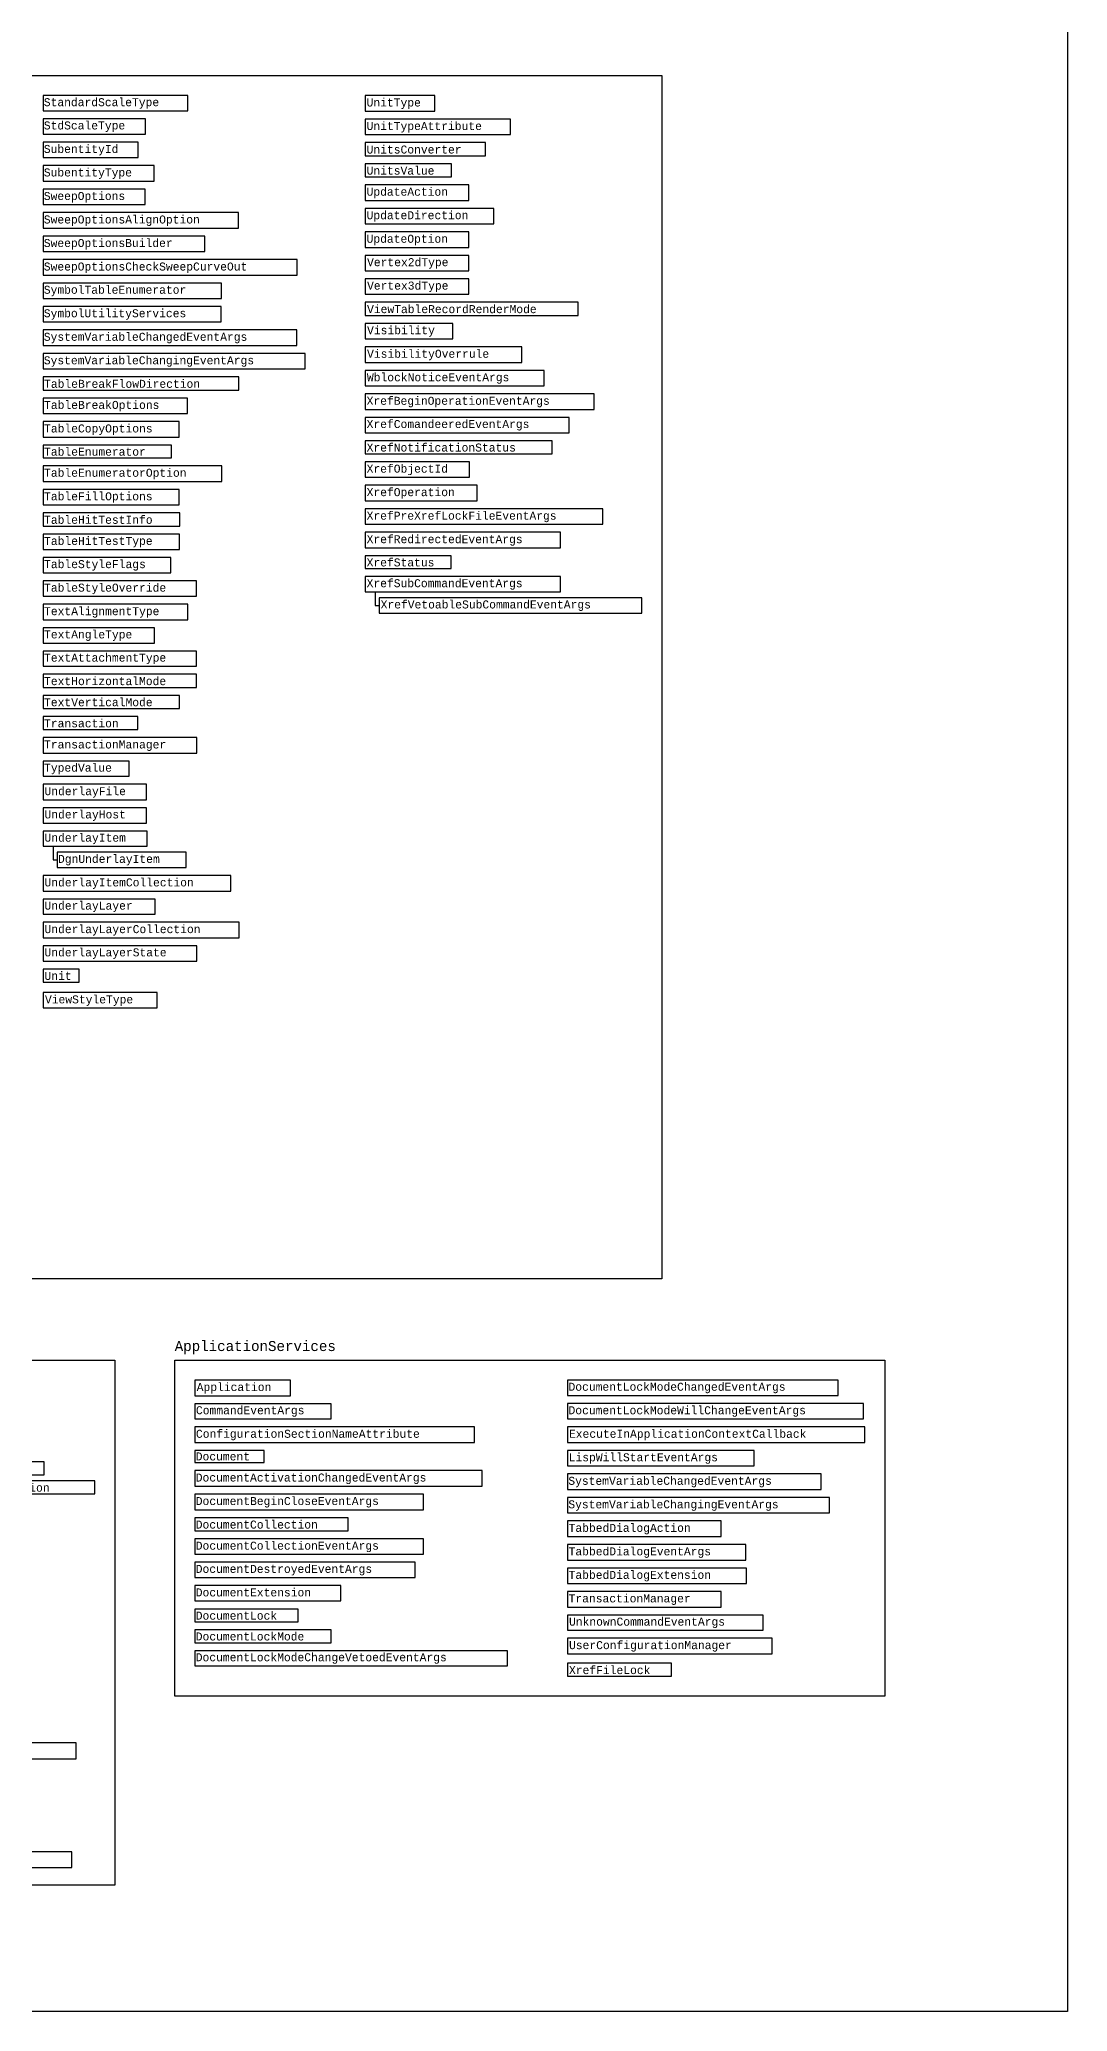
# Model space of a CAD drawing. Header units: millimetres. Extents: x 63 to 561, y 325 to 515.
# Drawn here: x 509.7 to 561.1, y 325.2 to 423.8 of the extents above; entities that cross this region are included whole.
import ezdxf

# ---------------------------------------------------------------- set-up
doc = ezdxf.new("R2010")
doc.units = ezdxf.units.MM
for name, color, linetype in [('Classes Map Frame', 7, 'Continuous'), ('Managed classes', 3, 'Continuous'), ('Unsupported', 252, 'Continuous')]:
    doc.layers.add(name, color=color, linetype=linetype)
doc.styles.add('Categories', font='consola.ttf', dxfattribs={"height": 0.5})
doc.styles.add('PureManaged', font='consola.ttf', dxfattribs={"height": 0.4})
doc.styles.get("Standard").update_dxf_attribs({"font": 'consola.ttf'})

msp = doc.modelspace()

# ---------------------------------------------------------------- linework, layer by layer
at = {"layer": 'Classes Map Frame'}
for p, q in [((526.469, 396.195), (526.469, 395.514)), ((526.469, 395.514), (526.669, 395.514)), ((510.377, 383.479), (510.377, 382.798)), ((510.377, 382.798), (510.577, 382.798))]:
    msp.add_line(p, q, dxfattribs=at)
for points in [[(348.873, 506), (561.056, 506), (561.056, 325.237), (348.873, 325.237)], [(351.873, 421.999), (540.796, 421.999), (540.796, 361.86), (351.873, 361.86)], [(509.877, 420.999), (509.877, 420.237), (517.103, 420.237), (517.103, 420.999)], [(525.969, 420.999), (525.969, 420.223), (529.448, 420.223), (529.448, 420.999)], [(509.877, 419.837), (509.877, 419.076), (515.002, 419.076), (515.002, 419.837)], [(525.969, 419.823), (525.969, 419.048), (533.229, 419.048), (533.229, 419.823)], [(509.877, 418.676), (509.877, 417.901), (514.624, 417.901), (514.624, 418.676)], [(525.969, 418.648), (525.969, 417.993), (531.983, 417.993), (531.983, 418.648)], [(509.877, 417.501), (509.877, 416.726), (515.422, 416.726), (515.422, 417.501)], [(525.969, 417.593), (525.969, 416.938), (530.288, 416.938), (530.288, 417.593)], [(509.877, 416.326), (509.877, 415.55), (514.985, 415.55), (514.985, 416.326)], [(525.969, 416.538), (525.969, 415.763), (531.142, 415.763), (531.142, 416.538)], [(509.877, 415.15), (509.877, 414.375), (519.638, 414.375), (519.638, 415.15)], [(525.969, 415.363), (525.969, 414.588), (532.402, 414.588), (532.402, 415.363)], [(525.969, 414.188), (525.969, 413.412), (531.142, 413.412), (531.142, 414.188)], [(509.877, 413.975), (509.877, 413.2), (517.958, 413.2), (517.958, 413.975)], [(525.969, 413.012), (525.969, 412.241), (531.151, 412.241), (531.151, 413.012)], [(509.877, 412.8), (509.877, 412.024), (522.569, 412.024), (522.569, 412.8)], [(509.877, 411.624), (509.877, 410.863), (518.798, 410.863), (518.798, 411.624)], [(525.969, 411.841), (525.969, 411.07), (531.151, 411.07), (531.151, 411.841)], [(509.877, 410.463), (509.877, 409.688), (518.767, 409.688), (518.767, 410.463)], [(525.969, 410.67), (525.969, 410.015), (536.613, 410.015), (536.613, 410.67)], [(509.877, 409.288), (509.877, 408.512), (522.548, 408.512), (522.548, 409.288)], [(525.969, 409.615), (525.969, 408.84), (530.347, 408.84), (530.347, 409.615)], [(509.877, 408.112), (509.877, 407.337), (522.969, 407.337), (522.969, 408.112)], [(525.969, 408.44), (525.969, 407.664), (533.801, 407.664), (533.801, 408.44)], [(525.969, 407.264), (525.969, 406.489), (534.909, 406.489), (534.909, 407.264)], [(509.877, 406.937), (509.877, 406.282), (519.652, 406.282), (519.652, 406.937)], [(509.877, 405.882), (509.877, 405.107), (517.101, 405.107), (517.101, 405.882)], [(525.969, 406.089), (525.969, 405.313), (537.415, 405.313), (537.415, 406.089)], [(509.877, 404.707), (509.877, 403.932), (516.68, 403.932), (516.68, 404.707)], [(525.969, 404.913), (525.969, 404.152), (536.155, 404.152), (536.155, 404.913)], [(509.877, 403.532), (509.877, 402.891), (516.292, 402.891), (516.292, 403.532)], [(525.969, 403.752), (525.969, 403.098), (535.314, 403.098), (535.314, 403.752)], [(509.877, 402.491), (509.877, 401.716), (518.812, 401.716), (518.812, 402.491)], [(525.969, 402.698), (525.969, 401.922), (531.172, 401.922), (531.172, 402.698)], [(509.877, 401.316), (509.877, 400.54), (516.68, 400.54), (516.68, 401.316)], [(525.969, 401.522), (525.969, 400.747), (531.563, 400.747), (531.563, 401.522)], [(525.969, 400.347), (525.969, 399.572), (537.835, 399.572), (537.835, 400.347)], [(509.877, 400.14), (509.877, 399.486), (516.702, 399.486), (516.702, 400.14)], [(509.877, 399.086), (509.877, 398.31), (516.697, 398.31), (516.697, 399.086)], [(525.969, 399.172), (525.969, 398.396), (535.734, 398.396), (535.734, 399.172)], [(509.877, 397.91), (509.877, 397.149), (516.26, 397.149), (516.26, 397.91)], [(525.969, 397.996), (525.969, 397.356), (530.272, 397.356), (530.272, 397.996)], [(509.877, 396.749), (509.877, 395.974), (517.538, 395.974), (517.538, 396.749)], [(525.969, 396.956), (525.969, 396.195), (535.734, 396.195), (535.734, 396.956)], [(509.877, 395.574), (509.877, 394.799), (517.117, 394.799), (517.117, 395.574)], [(526.669, 395.895), (526.669, 395.134), (539.796, 395.134), (539.796, 395.895)], [(509.877, 394.399), (509.877, 393.637), (515.437, 393.637), (515.437, 394.399)], [(509.877, 393.237), (509.877, 392.476), (517.538, 392.476), (517.538, 393.237)], [(509.877, 392.076), (509.877, 391.422), (517.538, 391.422), (517.538, 392.076)], [(509.877, 391.022), (509.877, 390.367), (516.697, 390.367), (516.697, 391.022)], [(509.877, 389.967), (509.877, 389.312), (514.61, 389.312), (514.61, 389.967)], [(509.877, 388.912), (509.877, 388.137), (517.552, 388.137), (517.552, 388.912)], [(509.877, 387.737), (509.877, 386.976), (514.176, 386.976), (514.176, 387.737)], [(509.877, 386.576), (509.877, 385.801), (515.037, 385.801), (515.037, 386.576)], [(509.877, 385.401), (509.877, 384.64), (515.041, 384.64), (515.041, 385.401)], [(509.877, 384.24), (509.877, 383.479), (515.086, 383.479), (515.086, 384.24)], [(510.577, 383.179), (510.577, 382.417), (517.021, 382.417), (517.021, 383.179)], [(509.877, 382.017), (509.877, 381.242), (519.252, 381.242), (519.252, 382.017)], [(509.877, 380.842), (509.877, 380.081), (515.472, 380.081), (515.472, 380.842)], [(509.877, 379.681), (509.877, 378.906), (519.673, 378.906), (519.673, 379.681)], [(509.877, 378.506), (509.877, 377.745), (517.558, 377.745), (517.558, 378.506)], [(509.877, 377.345), (509.877, 376.69), (511.68, 376.69), (511.68, 377.345)], [(509.877, 376.169), (509.877, 375.408), (515.575, 375.408), (515.575, 376.169)], [(499.284, 357.795), (513.459, 357.795), (513.459, 331.558), (499.284, 331.558)], [(516.459, 357.795), (551.936, 357.795), (551.936, 340.993), (516.459, 340.993)], [(517.459, 356.795), (517.459, 356.019), (522.234, 356.019), (522.234, 356.795)], [(536.08, 356.795), (536.08, 356.034), (549.601, 356.034), (549.601, 356.795)], [(517.459, 355.619), (517.459, 354.858), (524.267, 354.858), (524.267, 355.619)], [(536.08, 355.634), (536.08, 354.858), (550.861, 354.858), (550.861, 355.634)], [(517.459, 354.458), (517.459, 353.683), (531.427, 353.683), (531.427, 354.458)], [(536.08, 354.458), (536.08, 353.683), (550.936, 353.683), (550.936, 354.458)], [(517.459, 353.283), (517.459, 352.672), (520.916, 352.672), (520.916, 353.283)], [(536.08, 353.283), (536.08, 352.508), (545.409, 352.508), (545.409, 353.283)], [(500.984, 352.72), (500.984, 352.065), (509.938, 352.065), (509.938, 352.72)], [(517.459, 352.272), (517.459, 351.496), (531.82, 351.496), (531.82, 352.272)], [(536.08, 352.108), (536.08, 351.332), (548.751, 351.332), (548.751, 352.108)], [(500.984, 351.765), (500.984, 351.11), (512.459, 351.11), (512.459, 351.765)], [(517.459, 351.096), (517.459, 350.321), (528.878, 350.321), (528.878, 351.096)], [(536.08, 350.932), (536.08, 350.157), (549.171, 350.157), (549.171, 350.932)], [(517.459, 349.921), (517.459, 349.266), (525.127, 349.266), (525.127, 349.921)], [(536.08, 349.757), (536.08, 348.981), (543.754, 348.981), (543.754, 349.757)], [(517.459, 348.866), (517.459, 348.091), (528.878, 348.091), (528.878, 348.866)], [(536.08, 348.581), (536.08, 347.806), (544.984, 347.806), (544.984, 348.581)], [(517.459, 347.691), (517.459, 346.93), (528.458, 346.93), (528.458, 347.691)], [(536.08, 347.406), (536.08, 346.631), (545.014, 346.631), (545.014, 347.406)], [(517.459, 346.53), (517.459, 345.769), (524.756, 345.769), (524.756, 346.53)], [(536.08, 346.231), (536.08, 345.455), (543.755, 345.455), (543.755, 346.231)], [(517.459, 345.354), (517.459, 344.714), (522.627, 344.714), (522.627, 345.354)], [(536.08, 345.055), (536.08, 344.294), (545.845, 344.294), (545.845, 345.055)], [(517.459, 344.314), (517.459, 343.674), (524.273, 343.674), (524.273, 344.314)], [(517.459, 343.274), (517.459, 342.513), (533.08, 342.513), (533.08, 343.274)], [(536.08, 343.894), (536.08, 343.119), (546.297, 343.119), (546.297, 343.894)], [(536.079, 342.647), (536.079, 341.993), (541.274, 341.993), (541.274, 342.647)], [(500.284, 338.664), (500.284, 337.871), (511.539, 337.871), (511.539, 338.664)], [(500.284, 333.218), (500.284, 332.443), (511.32, 332.443), (511.32, 333.218)]]:
    msp.add_lwpolyline(points, close=True, dxfattribs=at)

# ---------------------------------------------------------------- texts
at = {"layer": 'Classes Map Frame', "color": 1, "style": 'Categories'}
msp.add_text('ApplicationServices', height=0.5, dxfattribs=at).set_placement((516.455, 358.25))
at = {"layer": 'Managed classes', "style": 'PureManaged'}
for s, p in [('StandardScaleType', (509.914, 420.469)), ('UnitType', (526.04, 420.455)), ('StdScaleType', (509.914, 419.308)), ('UnitTypeAttribute', (526.04, 419.28)), ('SubentityId', (509.914, 418.133)), ('UnitsConverter', (526.04, 418.104)), ('SubentityType', (509.914, 416.958)), ('UnitsValue', (526.04, 417.05)), ('SweepOptions', (509.914, 415.782)), ('UpdateAction', (526.04, 415.995)), ('SweepOptionsAlignOption', (509.914, 414.607)), ('UpdateDirection', (526.04, 414.82)), ('UpdateOption', (526.04, 413.644)), ('SweepOptionsBuilder', (509.914, 413.432)), ('SweepOptionsCheckSweepCurveOut', (509.914, 412.256)), ('Vertex2dType', (526.063, 412.473)), ('SymbolTableEnumerator', (509.914, 411.095)), ('Vertex3dType', (526.063, 411.302)), ('SymbolUtilityServices', (509.914, 409.92)), ('ViewTableRecordRenderMode', (526.063, 410.126)), ('SystemVariableChangedEventArgs', (509.914, 408.744)), ('Visibility', (526.063, 409.072)), ('SystemVariableChangingEventArgs', (509.914, 407.569)), ('WblockNoticeEventArgs', (526.056, 406.721)), ('TableBreakFlowDirection', (509.928, 406.394)), ('TableBreakOptions', (509.928, 405.339)), ('XrefBeginOperationEventArgs', (526.041, 405.545)), ('TableCopyOptions', (509.928, 404.163)), ('XrefComandeeredEventArgs', (526.041, 404.384)), ('TableEnumerator', (509.928, 403.002)), ('XrefNotificationStatus', (526.041, 403.209)), ('TableEnumeratorOption', (509.928, 401.948)), ('TableFillOptions', (509.928, 400.772)), ('XrefOperation', (526.041, 400.979)), ('XrefPreXrefLockFileEventArgs', (526.041, 399.803)), ('TableHitTestInfo', (509.928, 399.597)), ('TableHitTestType', (509.928, 398.542)), ('XrefRedirectedEventArgs', (526.041, 398.628)), ('TableStyleFlags', (509.928, 397.381)), ('XrefStatus', (526.041, 397.467)), ('TableStyleOverride', (509.928, 396.206)), ('XrefSubCommandEventArgs', (526.041, 396.427)), ('TextAlignmentType', (509.928, 395.03)), ('XrefVetoableSubCommandEventArgs', (526.741, 395.366)), ('TextAngleType', (509.928, 393.869)), ('TextAttachmentType', (509.928, 392.708)), ('TextHorizontalMode', (509.928, 391.533)), ('TextVerticalMode', (509.928, 390.478)), ('Transaction', (509.928, 389.424)), ('TransactionManager', (509.928, 388.369)), ('TypedValue', (509.928, 387.208)), ('UnderlayFile', (509.949, 386.033)), ('UnderlayHost', (509.949, 384.872)), ('UnderlayItem', (509.949, 383.71)), ('UnderlayItemCollection', (509.949, 381.474)), ('UnderlayLayer', (509.949, 380.313)), ('UnderlayLayerCollection', (509.949, 379.138)), ('UnderlayLayerState', (509.949, 377.977)), ('Unit', (509.949, 376.801)), ('Application', (517.553, 356.251)), ('DocumentLockModeChangedEventArgs', (536.126, 356.266)), ('CommandEventArgs', (517.515, 355.09)), ('DocumentLockModeWillChangeEventArgs', (536.126, 355.09)), ('ConfigurationSectionNameAttribute', (517.515, 353.915)), ('ExecuteInApplicationContextCallback', (536.15, 353.915)), ('Document', (517.505, 352.783)), ('LispWillStartEventArgs', (536.136, 352.74)), ('DocumentActivationChangedEventArgs', (517.505, 351.728)), ('SystemVariableChangedEventArgs', (536.117, 351.564)), ('DocumentBeginCloseEventArgs', (517.505, 350.553)), ('SystemVariableChangingEventArgs', (536.117, 350.389)), ('DocumentCollection', (517.505, 349.377)), ('TabbedDialogAction', (536.131, 349.213)), ('DocumentCollectionEventArgs', (517.505, 348.323)), ('TabbedDialogEventArgs', (536.131, 348.038)), ('DocumentDestroyedEventArgs', (517.505, 347.162)), ('TabbedDialogExtension', (536.131, 346.863)), ('TransactionManager', (536.131, 345.687)), ('DocumentLock', (517.505, 344.825)), ('DocumentLockMode', (517.505, 343.785)), ('UnknownCommandEventArgs', (536.152, 344.526)), ('DocumentLockModeChangeVetoedEventArgs', (517.505, 342.745)), ('UserConfigurationManager', (536.152, 343.351))]:
    msp.add_text(s, height=0.4, dxfattribs=at).set_placement(p)
at = {"layer": 'Unsupported', "style": 'PureManaged'}
for s, p in [('VisibilityOverrule', (526.063, 407.896)), ('XrefObjectId', (526.041, 402.154)), ('DgnUnderlayItem', (510.623, 382.649)), ('ViewStyleType', (509.972, 375.626)), ('DocumentExtension', (517.505, 345.986))]:
    msp.add_text(s, height=0.4, dxfattribs=at).set_placement(p)
at = {"layer": 'Unsupported'}
for s, p in [('RibbonPanelSourceCollection', (501.054, 351.222)), ('XrefFileLock', (536.151, 342.104))]:
    msp.add_text(s, height=0.4, dxfattribs=at).set_placement(p)

doc.saveas('drawing.dxf')
